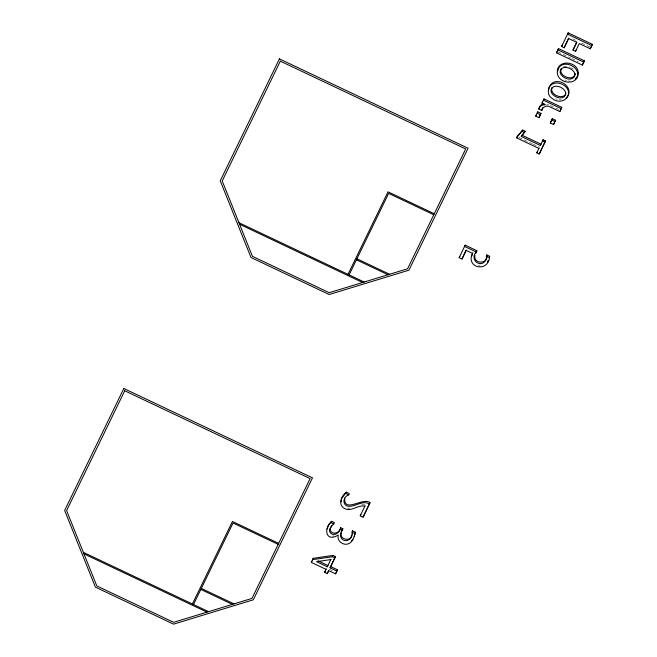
<?xml version="1.0" encoding="UTF-8"?>
<svg xmlns="http://www.w3.org/2000/svg" width="657" height="657" viewBox="0 0 657 657"><rect width="100%" height="100%" fill="white"/><g stroke="black" fill="none" stroke-linecap="round" stroke-linejoin="round"><path stroke-width="0.49" stroke-dasharray="3.29 2.46" d="M563.501 66.341L567.122 66.201L570.268 67.334M546.575 104.956L548.652 104.709M361.752 504.748L365.456 504.896M332.647 536.03L334.043 535.981M568.379 80.983L570.292 81.09M559.255 99.798L561.16 99.897M347.61 508.107L349.762 508.255M478.526 265.625L480.201 265.921M564.946 79.949L566.359 80.515M555.822 98.764L557.235 99.33M572.789 38.919L577.298 41.054M581.667 43.124L589.912 47.025M557.998 51.977L570.917 58.095M571.845 58.53L578.3 61.594M550.451 105.563L559.46 109.834M518.899 137.37L523.374 139.489M524.27 139.916L532.334 143.735M533.229 144.162L539.504 147.127M329.264 569.307L333.542 571.335M570.982 67.761L573.134 69.042"/><path stroke-width="0.99" d="M341.246 532.958C339.341 539.799 351.175 542.058 351.865 534.888M330.184 528.187L334.454 522.635L331.637 521.305C323.014 528.622 326.102 542.854 338.306 534.962C336.63 540.251 341.903 544.965 346.986 544.226C352.546 543.249 354.345 536.933 355.462 532.219L352.448 530.799C353.113 546.139 334.15 541.984 342.88 528.786L340.704 527.752C339.751 532.728 332.787 535.611 330.192 530.339L330.101 528.745M352.193 533.287L352.448 530.799M474.912 255.466C473.139 264.369 488.644 264.475 486.771 254.924L489.646 256.287C488.849 273.378 464.663 268.048 472.81 252.781M486.771 254.924C486.418 270.758 466.864 262.274 476.933 250.728L465.156 245.151L459.177 257.667L461.994 258.998L466.166 250.383L472.547 253.405M577.47 75.818C579.646 65.979 562.63 59.204 558.212 68.862M548.694 89.853L548.956 88.128M557.826 71.038L558.089 69.314M341.484 498.86L341.188 501.792M471.792 256.14L472.252 254.169M575.286 73.674C573.791 82.289 558.023 75.916 561.177 68.689M552.044 87.504C549.203 94.206 562.4 100.34 565.8 93.943M354.115 536.67L355.462 532.219M541.828 110.466C542.082 107.387 545.384 106.015 548.102 106.023L559.821 111.575L561.792 107.313L544.029 98.895L542.05 103.157L545.392 104.742L543.282 104.939A6.242 5.732 22.5 0 0 539.192 108.06L538.814 109.037L541.828 110.466L542.748 107.674M344.711 498.055C343.759 513.848 363.255 496.799 370.006 502.679L363.075 517.166L360.241 515.827L360.792 514.513M327.12 529.074L328.204 525.937L331.637 521.305M326.077 569.373L311.361 562.4L311.903 561.086M334.889 557.892L335.431 556.578L332.992 555.42L313.241 558.319L312.699 559.633L332.45 556.742L334.889 557.892L330.06 567.853L336.91 571.097L335.571 573.865L328.714 570.621L327.276 573.586L324.648 572.337L325.19 571.015M341.541 498.638L346.444 492.2L349.294 493.547L348.744 494.861C342.018 496.996 342.33 507.138 350.074 506.292C356.546 505.874 363.214 500.149 369.464 503.993M331.711 525.428L329.559 530.068L329.642 531.653C332.918 537.697 339.866 532.958 340.704 527.752M341.771 531.267L342.88 528.786M330.857 559.534L316.567 561.702L327.326 566.802L327.876 565.488L318.004 560.807M332.45 556.742L332.992 555.42M327.276 573.586L328.541 570.785M330.06 567.853L335.431 556.578M459.177 257.667L459.719 256.353M465.156 245.151L464.614 246.465L476.391 252.042L476.933 250.728M461.994 258.998L466.298 249.931M335.571 573.865L337.46 569.783L330.602 566.539M336.91 571.097L337.46 569.783M538.954 148.449L516.558 137.839L517.1 136.525L522.701 130.086L525.189 131.269L521.28 136.434L540.391 145.484L543.084 139.744L545.507 140.885L539.233 154.017L536.81 152.876L537.352 151.562M516.558 137.839L522.701 130.086M363.075 517.166L370.006 502.679M521.28 136.434L525.189 131.269M556.536 52.856L558.507 48.593L584.344 60.83L582.365 65.092L556.536 52.856L557.079 51.542M558.507 48.593L557.965 49.907L583.794 62.144M561.595 46.532L568.141 32.85L592.351 44.323L590.282 48.774L579.285 43.567L575.532 51.312L572.994 50.113L576.756 42.368L568.642 38.525L564.158 47.747L561.595 46.532L562.137 45.218M568.141 32.85L567.591 34.164L591.809 45.637M535.767 116.108L537.746 111.846L540.982 113.382L539.011 117.644L535.767 116.108L536.317 114.794M538.814 109.037L539.742 106.746A6.242 5.732 22.5 0 1 543.832 103.625M564.158 47.747L568.732 38.131M537.746 111.846L537.196 113.168L540.44 114.696M542.05 103.157L542.6 101.843M544.029 98.895L543.479 100.209L561.25 108.627M539.011 117.644L540.982 113.382M572.994 50.113L576.879 41.908M489.646 256.287L489.104 257.61L486.221 256.238M575.532 51.312L576.074 49.998M540.391 145.484L540.941 144.17L521.83 135.12M543.084 139.744L542.542 141.058L544.965 142.208M550.311 122.999L552.291 118.736L555.51 120.264L554.968 121.578L553.539 124.526L550.311 122.999L552.291 118.736M539.233 154.017L545.507 140.885M553.539 124.526L555.51 120.264M559.821 111.575L561.792 107.313M582.365 65.092L584.344 60.83M590.282 48.774L592.351 44.323M348.005 274.371L388.032 191.844L434.269 213.747M349.105 274.889L388.648 193.372L433.784 214.757M192.394 603.988L232.43 521.469L278.667 543.372M193.495 604.514L233.038 522.997L278.174 544.374M311.361 562.4L313.241 558.319M324.648 572.337L326.266 568.798M327.326 566.802L330.956 559.123M360.241 515.827L365.029 505.775M536.81 152.876L539.068 148.014M487.305 262.094L488.315 260.328M475.487 253.618L476.391 252.042M577.372 76.237L575.162 79.21M549.08 87.677C553.054 79.201 566.449 83.365 568.428 91.257C570.079 100.053 558.647 104.208 552.611 98.714C544.078 94.427 549.375 79.809 558.565 81.706C566.424 82.051 573.142 92.111 566.038 98.024M351.684 540.752L352.784 539.413M346.444 492.2C341.131 495.559 337.558 505.496 344.892 508.69C351.717 511.91 357.966 504.527 364.906 506.21M551.74 120.05L554.968 121.578M522.159 131.4L524.639 132.583M356.915 258.792L389.593 274.265M356.423 259.794L388.008 274.757M238.943 222.715L364.167 282.025M239.559 224.242L362.582 282.51M345.902 493.514L348.744 494.861M351.906 532.113L354.911 533.533M331.095 522.619L333.912 523.957M340.162 529.066L342.338 530.1M201.305 588.409L233.991 603.89M200.82 589.419L232.397 604.374M83.34 552.332L208.565 611.651M83.956 553.859L206.971 612.135M578.259 72.804C578.472 86.363 557.604 84.112 557.276 72.36C557.103 58.818 577.832 61.109 578.259 72.804M565.792 93.072C564.971 101.761 551.872 97.318 550.952 91.044C551.79 82.355 564.79 86.872 565.792 93.072M574.924 74.257C574.095 82.946 560.996 78.503 560.076 72.229C560.914 63.54 573.922 68.065 574.924 74.257M279.414 58.867L220.251 180.823L251.007 257.511L329.157 294.525L408.925 270.191L468.08 148.236L279.414 58.867M280.334 61.158L222.206 180.979L252.428 256.329L329.206 292.693L407.578 268.779L465.698 148.958L280.334 61.158M123.803 388.484L64.649 510.44L95.405 587.136L173.555 624.15L253.315 599.808L312.477 477.853L123.803 388.484M124.723 390.775L66.603 510.596L96.817 585.945L173.604 622.319L251.968 598.404L310.096 478.583L124.723 390.775"/></g></svg>
